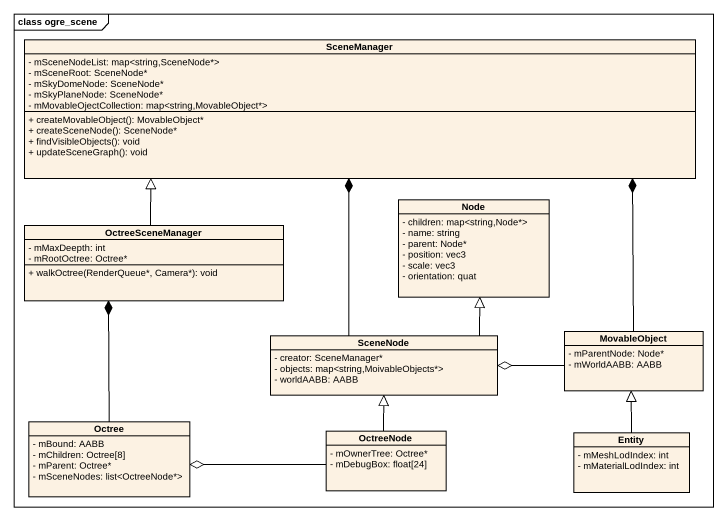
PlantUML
@startuml
mainframe class ogre_scene
hide circle
hide empty members
skinparam classAttributeIconSize 0
class SceneManager {
  - mSceneNodeList: map<string,SceneNode*>
  - mSceneRoot: SceneNode*
  - mSkyDomeNode: SceneNode*
  - mSkyPlaneNode: SceneNode*
  - mMovableOjectCollection: map<string,MovableObject*>
  + createMovableObject(): MovableObject*
  + createSceneNode(): SceneNode*
  + findVisibleObjects(): void
  + updateSceneGraph(): void
}
class "Node" as Node_ {
  - children: map<string,Node*>
  - name: string
  - parent: Node*
  - position: vec3
  - scale: vec3
  - orientation: quat
}
class OctreeSceneManager {
  - mMaxDeepth: int
  - mRootOctree: Octree*
  + walkOctree(RenderQueue*, Camera*): void
}
class MovableObject {
  - mParentNode: Node*
  - mWorldAABB: AABB
}
class SceneNode {
  - creator: SceneManager*
  - objects: map<string,MoivableObjects*>
  - worldAABB: AABB
}
class Octree {
  - mBound: AABB
  - mChildren: Octree[8]
  - mParent: Octree*
  - mSceneNodes: list<OctreeNode*>
}
class OctreeNode {
  - mOwnerTree: Octree*
  - mDebugBox: float[24]
}
class "Entity" as Entity_ {
  - mMeshLodIndex: int
  - mMaterialLodIndex: int
}
OctreeSceneManager -up-|> SceneManager
MovableObject -up-* SceneManager
MovableObject -left-o SceneNode
SceneNode -up-* SceneManager
SceneNode -up-|> Node_
Octree -up-* OctreeSceneManager
OctreeNode -up-|> SceneNode
OctreeNode -left-o Octree
Entity_ -up-|> MovableObject
@enduml
